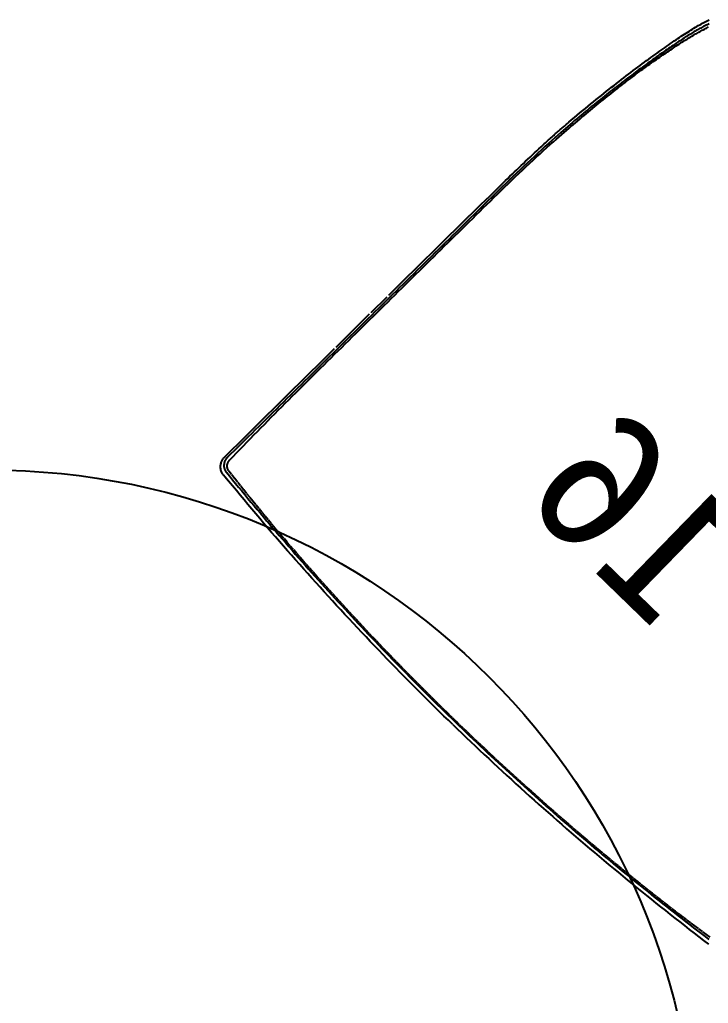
# Model space of a CAD drawing. Header units: millimetres. Extents: x 10479 to 135323, y 879012 to 965592.
# Drawn here: x 50387 to 50874, y 949565 to 950261 of the extents above; entities that cross this region are included whole.
import ezdxf

# ---------------------------------------------------------------- set-up
doc = ezdxf.new("R2010")
doc.units = ezdxf.units.MM
doc.linetypes.add('HIDDEN2', pattern=[4.7625, 3.175, -1.5875])
for name, color, linetype in [('$PEDE', 150, 'Continuous'), ('보루네오', 140, 'Continuous'), ('수입브랜드', 90, 'Continuous')]:
    doc.layers.add(name, color=color, linetype=linetype)

# ---------------------------------------------------------------- blocks, each defined once
blk = doc.blocks.new('테이블_원형테이블_보루네오_Ø1000')
at = {"layer": '보루네오'}
blk.add_circle((277481.17, 640750.93), 500, dxfattribs=at)
blk = doc.blocks.new('의자_회의용의자_스틸케이스_490410C')
at = {"layer": '수입브랜드', "linetype": 'HIDDEN2', "ltscale": 5}
blk.add_line((592.48, 147.55, 0), (592.51, 147.32, 0), dxfattribs=at)
for points in [[(346.44, 123.23), (342.07, 123.25), (337.7, 123.27), (333.34, 123.3), (328.97, 123.35), (324.6, 123.4), (320.23, 123.46), (315.86, 123.54), (311.49, 123.62), (307.13, 123.71), (302.76, 123.82), (298.4, 123.93), (294.03, 124.05), (289.67, 124.18), (285.31, 124.32), (280.95, 124.47), (276.59, 124.63), (272.24, 124.8), (267.89, 124.97), (263.53, 125.16), (259.18, 125.36), (254.83, 125.56), (250.49, 125.78), (246.14, 126), (241.8, 126.23), (237.46, 126.47), (233.12, 126.72), (228.78, 126.98), (224.45, 127.25), (220.12, 127.53), (215.79, 127.81), (211.47, 128.11), (207.15, 128.41), (202.83, 128.72), (198.51, 129.04), (194.2, 129.37), (189.89, 129.71), (185.58, 130.05), (181.27, 130.41), (176.97, 130.77), (172.68, 131.14), (168.38, 131.52), (164.09, 131.91), (159.8, 132.31), (155.52, 132.71), (151.24, 133.12), (146.96, 133.55), (142.69, 133.98), (138.42, 134.42), (134.16, 134.87), (129.9, 135.32), (125.65, 135.79), (121.4, 136.26), (117.15, 136.74), (112.91, 137.24), (108.68, 137.74)], [(346.44, 123.23), (350.81, 123.23), (355.18, 123.23), (359.55, 123.25), (363.92, 123.28), (368.29, 123.31), (372.66, 123.36), (377.03, 123.41), (381.4, 123.48), (385.76, 123.55), (390.13, 123.64), (394.49, 123.73), (398.86, 123.83), (403.22, 123.95), (407.58, 124.07), (411.94, 124.2), (416.3, 124.34), (420.65, 124.49), (425.01, 124.65), (429.36, 124.82), (433.71, 125), (438.06, 125.18), (442.41, 125.38), (446.76, 125.59), (451.1, 125.8), (455.44, 126.02), (459.78, 126.26), (464.12, 126.5), (468.45, 126.75), (472.78, 127.01), (477.11, 127.27), (481.44, 127.55), (485.76, 127.84), (490.08, 128.13), (494.4, 128.43), (498.71, 128.74), (503.03, 129.06), (507.33, 129.39), (511.64, 129.73), (515.94, 130.07), (520.24, 130.42), (524.54, 130.79), (528.83, 131.16), (533.12, 131.54), (537.41, 131.92), (541.69, 132.32), (545.97, 132.72), (550.24, 133.14), (554.51, 133.56), (558.77, 133.99), (563.03, 134.43), (567.29, 134.88), (571.54, 135.33), (575.79, 135.8), (580.03, 136.27), (584.26, 136.76), (585.32, 136.88), (585.85, 136.94), (586.38, 137.01), (586.91, 137.11), (587.43, 137.25), (587.94, 137.42), (588.44, 137.63), (588.93, 137.87), (589.4, 138.13), (589.86, 138.43), (590.3, 138.76), (590.72, 139.11), (591.12, 139.48), (591.5, 139.88), (591.85, 140.29), (592.18, 140.73), (592.49, 141.19), (592.77, 141.66), (593.02, 142.15), (593.25, 142.65), (593.44, 143.16), (593.61, 143.68), (593.75, 144.21), (593.87, 144.75), (593.95, 145.3), (594, 145.84), (594.02, 146.38), (594.02, 147.47), (593.99, 148.56), (593.89, 152.9), (593.72, 161.6), (593.54, 170.29), (593.36, 178.99), (593.18, 187.69), (593, 196.39), (592.82, 205.09), (592.64, 213.8), (592.46, 222.5), (592.27, 231.21), (592.09, 239.91), (591.71, 257.33), (591.52, 266.04), (591.34, 274.75), (590.96, 292.18), (590.59, 309.61), (590.4, 318.33), (590.21, 327.04), (590.01, 335.76), (589.82, 344.49), (589.62, 353.21), (589.52, 357.57), (589.41, 361.93), (589.31, 366.29), (589.21, 370.66), (589.1, 375.02), (589, 379.38), (588.89, 383.75), (588.78, 388.11), (588.67, 392.48), (588.56, 396.84), (588.45, 401.21), (588.34, 405.57), (588.22, 409.94), (588.11, 414.31), (587.99, 418.68), (587.93, 420.87), (587.86, 423.06), (587.8, 425.25), (587.73, 427.45), (587.66, 429.64), (587.59, 431.84), (587.51, 434.03), (587.44, 436.22), (587.36, 438.4), (587.27, 440.58), (587.19, 442.76), (587.1, 444.93), (587.01, 447.09), (586.92, 449.25), (586.82, 451.39), (586.72, 453.53), (586.61, 455.65), (586.5, 457.77), (586.39, 459.87), (586.34, 460.91), (586.28, 461.95), (586.22, 462.99), (586.16, 464.02), (586.1, 465.04), (586.03, 466.05), (585.97, 467.06), (585.91, 468.05), (585.84, 469.03), (585.78, 470), (585.71, 470.96), (585.65, 471.91), (585.58, 472.83), (585.52, 473.75), (585.45, 474.65), (585.39, 475.52), (585.32, 476.38), (585.25, 477.22), (585.19, 478.04), (585.12, 478.85), (585.05, 479.64), (584.99, 480.41), (584.92, 481.16), (584.85, 481.9), (584.79, 482.62), (584.72, 483.32), (584.66, 484.01), (584.59, 484.69), (584.46, 486), (584.2, 488.6), (583.94, 491.17), (583.67, 493.73), (583.4, 496.26), (583.13, 498.77), (582.85, 501.26), (582.58, 503.72), (582.29, 506.16), (582.01, 508.58), (581.72, 510.97), (581.44, 513.34), (581.15, 515.68), (580.85, 518.01), (580.56, 520.3), (580.26, 522.57), (579.96, 524.82), (579.66, 527.05), (579.36, 529.25), (579.06, 531.43), (578.75, 533.58), (578.45, 535.71), (578.14, 537.81), (577.83, 539.89), (577.52, 541.94), (577.21, 543.97), (576.9, 545.98), (576.59, 547.96), (576.28, 549.91), (575.97, 551.84), (575.66, 553.74), (575.34, 555.62), (575.03, 557.47), (574.72, 559.3), (574.4, 561.1), (574.09, 562.88), (573.78, 564.63), (573.47, 566.36), (573.15, 568.06), (572.84, 569.73), (572.53, 571.38), (572.22, 573), (571.92, 574.59), (571.61, 576.16), (571.3, 577.7), (571, 579.22), (570.69, 580.71), (570.39, 582.18), (570.08, 583.62), (569.78, 585.03), (569.47, 586.42), (569.17, 587.78), (568.86, 589.11), (568.56, 590.42), (568.25, 591.7), (567.94, 592.95), (567.63, 594.18), (567.32, 595.38), (567.01, 596.55), (566.7, 597.7), (566.39, 598.84), (566.07, 599.94), (565.76, 601.03), (565.45, 602.1), (565.13, 603.15), (564.82, 604.17), (564.51, 605.18), (564.19, 606.17), (563.88, 607.14)], [(590.03, 147.63), (590.04, 151.15), (590.05, 154.66), (590.06, 158.18), (590.06, 161.69), (590.06, 165.2), (590.06, 168.72), (590.05, 172.23), (590.03, 175.74), (590.01, 179.25), (589.99, 182.76), (589.97, 186.27), (589.94, 189.78), (589.9, 193.29), (589.86, 196.8), (589.82, 200.3), (589.78, 203.81), (589.73, 207.32), (589.68, 210.83), (589.63, 214.34), (589.57, 217.84), (589.51, 221.35), (589.45, 224.86), (589.38, 228.37), (589.32, 231.88), (589.25, 235.38), (589.18, 238.89), (589.11, 242.4), (589.03, 245.91), (588.96, 249.41), (588.88, 252.92), (588.81, 256.43), (588.73, 259.94), (588.65, 263.45), (588.57, 266.95), (588.5, 270.46), (588.42, 273.97), (588.34, 277.48), (588.26, 280.99), (588.18, 284.5), (588.1, 288.01), (588.02, 291.52), (587.95, 295.03), (587.87, 298.54), (587.79, 302.05), (587.71, 305.56), (587.64, 309.07), (587.56, 312.58), (587.48, 316.09), (587.4, 319.61), (587.33, 323.12), (587.25, 326.63), (587.17, 330.15), (587.09, 333.66), (587.01, 337.17), (586.93, 340.69), (586.86, 344.2), (586.78, 347.72), (586.7, 351.23), (586.62, 354.74), (586.54, 358.26), (586.46, 361.77), (586.38, 365.28), (586.31, 368.79), (586.23, 372.31), (586.15, 375.82), (586.07, 379.33), (585.99, 382.85), (585.9, 386.36), (585.82, 389.87), (585.74, 393.38), (585.66, 396.89), (585.57, 400.39), (585.49, 403.9), (585.4, 407.4), (585.31, 410.9), (585.21, 414.4), (585.12, 417.89), (585.01, 421.39), (584.9, 424.88), (584.78, 428.37), (584.65, 431.86), (584.51, 435.35), (584.36, 438.83), (584.19, 442.29), (584.02, 445.74), (583.84, 449.16), (583.64, 452.56), (583.44, 455.9), (583.23, 459.19), (583.02, 462.41), (582.81, 465.54), (582.6, 468.53), (582.39, 471.35), (582.17, 473.99), (581.97, 476.4), (581.76, 478.57), (581.57, 480.65), (581.38, 482.76), (581.19, 484.84), (581, 486.9), (580.81, 488.95), (580.61, 490.98), (580.42, 493), (580.22, 495.01), (580.01, 497), (579.81, 498.98), (579.6, 500.94), (579.39, 502.88), (579.18, 504.81), (578.97, 506.73), (578.76, 508.63), (578.54, 510.51), (578.32, 512.38), (578.1, 514.23), (577.88, 516.07), (577.66, 517.89), (577.43, 519.69), (577.21, 521.49), (576.98, 523.26), (576.74, 525.02), (576.51, 526.77), (576.28, 528.5), (576.04, 530.22), (575.8, 531.91), (575.56, 533.6), (575.32, 535.27), (575.07, 536.92), (574.82, 538.55), (574.57, 540.17), (574.32, 541.78), (574.07, 543.37), (573.82, 544.94), (573.56, 546.5), (573.3, 548.04), (573.04, 549.56), (572.79, 551.07), (572.52, 552.56), (572.26, 554.03), (572, 555.49), (571.74, 556.93), (571.47, 558.36), (571.21, 559.77), (570.94, 561.16), (570.68, 562.53), (570.41, 563.89), (570.15, 565.24), (569.89, 566.56), (569.62, 567.87), (569.36, 569.16), (569.1, 570.44), (568.84, 571.69), (568.58, 572.93), (568.32, 574.16), (568.06, 575.37), (567.8, 576.56), (567.55, 577.73), (567.29, 578.88), (567.03, 580.02), (566.78, 581.14), (566.52, 582.25), (566.26, 583.34), (566, 584.4), (565.74, 585.46), (565.48, 586.49), (565.22, 587.51), (564.96, 588.5), (564.7, 589.48), (564.44, 590.44), (564.18, 591.39), (563.92, 592.32), (563.66, 593.23), (563.4, 594.13), (563.14, 595.01), (562.88, 595.89), (562.63, 596.74), (562.37, 597.59), (562.1, 598.43), (561.84, 599.25), (561.58, 600.06), (561.33, 600.86), (561.08, 601.64), (560.85, 602.41), (560.62, 603.16)], [(561.89, 605.1), (562.15, 604.37), (562.41, 603.62), (562.67, 602.86), (562.92, 602.07), (563.18, 601.27), (563.44, 600.46), (563.7, 599.63), (563.96, 598.8), (564.21, 597.95), (564.47, 597.08), (564.72, 596.21), (564.98, 595.32), (565.24, 594.41), (565.49, 593.49), (565.74, 592.56), (566, 591.6), (566.25, 590.63), (566.5, 589.64), (566.75, 588.63), (567, 587.6), (567.25, 586.55), (567.5, 585.49), (567.74, 584.41), (567.99, 583.3), (568.23, 582.19), (568.47, 581.05), (568.72, 579.9), (568.96, 578.72), (569.2, 577.54), (569.44, 576.33), (569.69, 575.11), (569.93, 573.87), (570.18, 572.62), (570.43, 571.35), (570.68, 570.06), (570.93, 568.76), (571.18, 567.44), (571.44, 566.1), (571.69, 564.75), (571.95, 563.39), (572.2, 562), (572.46, 560.6), (572.71, 559.18), (572.97, 557.75), (573.23, 556.3), (573.48, 554.84), (573.74, 553.36), (574, 551.86), (574.25, 550.35), (574.51, 548.83), (574.77, 547.28), (575.02, 545.72), (575.28, 544.15), (575.53, 542.56), (575.79, 540.96), (576.04, 539.34), (576.3, 537.7), (576.55, 536.05), (576.8, 534.38), (577.05, 532.7), (577.3, 531), (577.54, 529.29), (577.79, 527.56), (578.04, 525.82), (578.28, 524.06), (578.52, 522.28), (578.76, 520.49), (579, 518.69), (579.24, 516.87), (579.47, 515.03), (579.7, 513.18), (579.93, 511.31), (580.16, 509.42), (580.39, 507.52), (580.61, 505.6), (580.83, 503.66), (581.05, 501.71), (581.26, 499.75), (581.48, 497.76), (581.69, 495.76), (581.89, 493.75), (582.1, 491.72), (582.3, 489.68), (582.5, 487.62), (582.69, 485.54), (582.88, 483.44), (583.07, 481.34), (583.25, 479.17), (583.45, 476.78), (583.66, 474.15), (583.87, 471.31), (584.09, 468.3), (584.3, 465.15), (584.51, 461.89), (584.72, 458.56), (584.92, 455.17), (585.11, 451.75), (585.29, 448.3), (585.46, 444.83), (585.61, 441.35), (585.76, 437.86), (585.89, 434.36), (586.02, 430.86), (586.14, 427.36), (586.25, 423.85), (586.35, 420.34), (586.45, 416.83), (586.54, 413.33), (586.63, 409.82), (586.71, 406.32), (586.8, 402.82), (586.88, 399.31), (586.97, 395.81), (587.05, 392.31), (587.13, 388.82), (587.22, 385.32), (587.3, 381.82), (587.38, 378.32), (587.47, 374.82), (587.55, 371.32), (587.63, 367.82), (587.71, 364.32), (587.8, 360.82), (587.88, 357.32), (587.96, 353.82), (588.04, 350.32), (588.12, 346.82), (588.21, 343.32), (588.29, 339.82), (588.37, 336.32), (588.45, 332.82), (588.53, 329.32), (588.61, 325.81), (588.69, 322.31), (588.77, 318.81), (588.85, 315.31), (588.93, 311.81), (589.01, 308.32), (589.09, 304.82), (589.16, 301.32), (589.24, 297.82), (589.32, 294.32), (589.4, 290.83), (589.48, 287.33), (589.55, 283.83), (589.63, 280.34), (589.71, 276.84), (589.78, 273.35), (589.86, 269.85), (589.94, 266.36), (590.01, 262.86), (590.09, 259.37), (590.17, 255.87), (590.24, 252.38), (590.32, 248.88), (590.39, 245.39), (590.47, 241.89), (590.54, 238.4), (590.62, 234.9), (590.69, 231.41), (590.77, 227.92), (590.84, 224.42), (590.92, 220.93), (590.99, 217.43), (591.06, 213.94), (591.14, 210.45), (591.21, 206.95), (591.29, 203.46), (591.36, 199.97), (591.43, 196.47), (591.51, 192.98), (591.58, 189.49), (591.66, 185.99), (591.73, 182.5), (591.8, 179), (591.88, 175.51), (591.95, 172.01), (592.03, 168.52), (592.1, 165.03), (592.18, 161.53), (592.25, 158.03), (592.33, 154.54), (592.4, 151.04), (592.48, 147.55)], [(585.23, 141.64), (585.56, 141.7), (585.88, 141.78), (586.2, 141.89), (586.52, 142.02), (586.83, 142.18), (587.12, 142.35), (587.41, 142.54), (587.69, 142.75), (587.95, 142.98), (588.2, 143.22), (588.44, 143.48), (588.67, 143.75), (588.87, 144.03), (589.07, 144.33), (589.24, 144.63), (589.4, 144.94), (589.55, 145.26), (589.67, 145.59), (589.78, 145.92), (589.87, 146.26), (589.94, 146.6), (589.99, 146.94), (590.02, 147.29), (590.03, 147.63)], [(592.48, 147.55), (592.47, 147.08), (592.44, 146.62), (592.37, 146.16), (592.28, 145.71), (592.16, 145.26), (592.01, 144.81), (591.84, 144.38), (591.64, 143.96), (591.42, 143.55), (591.17, 143.15), (590.9, 142.76), (590.61, 142.4), (590.29, 142.05), (589.95, 141.71), (589.6, 141.4), (589.22, 141.11), (588.83, 140.85), (588.41, 140.6), (587.99, 140.39), (587.55, 140.2), (587.09, 140.04), (586.63, 139.92), (586.16, 139.82), (585.69, 139.76)], [(585.69, 139.76), (582.3, 139.37), (578.91, 138.98), (575.51, 138.6), (572.12, 138.22), (568.71, 137.85), (565.31, 137.48), (561.9, 137.11), (558.49, 136.75), (555.08, 136.39), (551.66, 136.04), (548.24, 135.69), (544.81, 135.35), (541.39, 135.01), (537.96, 134.68), (534.53, 134.35), (531.09, 134.03), (527.65, 133.72), (524.21, 133.41), (520.76, 133.11), (517.31, 132.81), (513.86, 132.52), (510.41, 132.23), (506.95, 131.96), (503.49, 131.68), (500.03, 131.42), (496.57, 131.16), (493.1, 130.9), (489.63, 130.65), (486.16, 130.41), (482.69, 130.18), (479.21, 129.95), (475.74, 129.72), (472.26, 129.51), (468.78, 129.29), (465.3, 129.09), (461.81, 128.89), (458.33, 128.7), (454.84, 128.51), (451.35, 128.33), (447.86, 128.15), (444.37, 127.99), (440.88, 127.82), (437.39, 127.67), (433.89, 127.52), (430.4, 127.37), (426.9, 127.24), (423.4, 127.1), (419.91, 126.98), (416.41, 126.86), (412.91, 126.75), (409.41, 126.64), (405.91, 126.54), (402.41, 126.44), (398.91, 126.36), (395.41, 126.27), (391.91, 126.2), (388.4, 126.13), (384.9, 126.06), (381.4, 126.01), (377.9, 125.96), (374.4, 125.91), (370.9, 125.87), (367.4, 125.84), (363.9, 125.81), (360.4, 125.79), (356.9, 125.78), (353.4, 125.77), (349.9, 125.77), (346.4, 125.77), (342.9, 125.78), (339.4, 125.8), (335.91, 125.82), (332.41, 125.85), (328.91, 125.88), (325.41, 125.93), (321.92, 125.97), (318.42, 126.03), (314.92, 126.09), (311.42, 126.15), (307.93, 126.22), (304.43, 126.3), (300.93, 126.39), (297.43, 126.48), (293.94, 126.57), (290.44, 126.68), (286.94, 126.79), (283.45, 126.9), (279.95, 127.02), (276.45, 127.15), (272.96, 127.28), (269.46, 127.42), (265.97, 127.57), (262.48, 127.72), (258.99, 127.88), (255.49, 128.04), (252, 128.21), (248.51, 128.39), (245.03, 128.57), (241.54, 128.76), (238.05, 128.96), (234.57, 129.16), (231.09, 129.37), (227.61, 129.58), (224.13, 129.8), (220.65, 130.03), (217.17, 130.26), (213.7, 130.49), (210.23, 130.74), (206.76, 130.99), (203.29, 131.25), (199.82, 131.51), (196.36, 131.78), (192.89, 132.05), (189.43, 132.33), (185.98, 132.62), (182.52, 132.91), (179.07, 133.21), (175.62, 133.51), (172.17, 133.83), (168.73, 134.14), (165.29, 134.47), (161.85, 134.79), (158.42, 135.13), (154.99, 135.47), (151.56, 135.82), (148.13, 136.17), (144.71, 136.52), (141.29, 136.88), (137.87, 137.25), (134.46, 137.62), (131.05, 138), (127.64, 138.38), (124.24, 138.76), (120.84, 139.15), (117.44, 139.55), (114.05, 139.94), (110.65, 140.34)]]:
    blk.add_lwpolyline(points, dxfattribs=at)
at = {"layer": '수입브랜드', "linetype": 'HIDDEN2'}
blk.add_lwpolyline([(111.11, 142.14), (114.49, 141.67), (117.87, 141.2), (121.26, 140.75), (124.65, 140.3), (128.04, 139.86), (131.44, 139.43), (134.83, 139.02), (138.24, 138.6), (141.64, 138.2), (145.05, 137.81), (148.46, 137.42), (151.88, 137.05), (155.3, 136.68), (158.72, 136.32), (162.15, 135.96), (165.58, 135.62), (169.01, 135.28), (172.45, 134.95), (175.89, 134.62), (179.33, 134.3), (182.77, 133.99), (186.22, 133.68), (189.67, 133.38), (193.12, 133.08), (196.58, 132.79), (200.03, 132.51), (203.49, 132.24), (206.95, 131.97), (210.42, 131.7), (213.88, 131.45), (217.35, 131.2), (220.82, 130.95), (224.29, 130.72), (227.77, 130.49), (231.24, 130.26), (234.72, 130.05), (238.2, 129.84), (241.68, 129.63), (245.16, 129.43), (248.64, 129.24), (252.13, 129.06), (255.61, 128.88), (259.1, 128.71), (262.58, 128.54), (266.07, 128.38), (269.56, 128.23), (273.05, 128.09), (276.54, 127.95), (280.03, 127.81), (283.52, 127.69), (287.02, 127.57), (290.51, 127.45), (294, 127.35), (297.49, 127.25), (300.99, 127.15), (304.48, 127.06), (307.97, 126.98), (311.47, 126.91), (314.96, 126.84), (318.45, 126.78), (321.95, 126.72), (325.44, 126.67), (328.93, 126.63), (332.43, 126.59), (335.92, 126.57), (339.41, 126.54), (342.91, 126.52), (346.4, 126.51), (349.9, 126.51), (353.39, 126.51), (356.89, 126.52), (360.38, 126.54), (363.88, 126.56), (367.37, 126.59), (370.87, 126.62), (374.37, 126.66), (377.86, 126.71), (381.36, 126.76), (384.86, 126.82), (388.36, 126.89), (391.85, 126.96), (395.35, 127.04), (398.85, 127.13), (402.34, 127.22), (405.84, 127.32), (409.33, 127.43), (412.83, 127.54), (416.32, 127.66), (419.82, 127.78), (423.31, 127.91), (426.8, 128.05), (430.29, 128.2), (433.78, 128.35), (437.27, 128.5), (440.76, 128.67), (444.25, 128.84), (447.73, 129.02), (451.22, 129.2), (454.7, 129.39), (458.18, 129.59), (461.66, 129.79), (465.14, 130), (468.61, 130.21), (472.09, 130.44), (475.56, 130.67), (479.03, 130.9), (482.5, 131.14), (485.97, 131.39), (489.43, 131.65), (492.89, 131.91), (496.35, 132.18), (499.81, 132.45), (503.26, 132.73), (506.72, 133.02), (510.17, 133.31), (513.61, 133.61), (517.06, 133.92), (520.5, 134.23), (523.93, 134.55), (527.37, 134.87), (530.8, 135.21), (534.23, 135.55), (537.65, 135.89), (541.07, 136.25), (544.49, 136.61), (547.9, 136.98), (551.31, 137.36), (554.72, 137.75), (558.12, 138.14), (561.52, 138.55), (564.92, 138.96), (568.31, 139.38), (571.7, 139.82), (575.09, 140.26), (578.47, 140.71), (581.85, 141.17), (585.23, 141.64)], dxfattribs=at)
at = {"layer": '수입브랜드'}
blk.add_text('16', height=100, dxfattribs=at).set_placement((286.63, 270.46))

msp = doc.modelspace()

# ---------------------------------------------------------------- block references
at = {"layer": '$PEDE'}
msp.add_blockref('테이블_원형테이블_보루네오_Ø1000', (-227115.56, 308691.46), dxfattribs=at)
at = {"layer": '수입브랜드', "xscale": -1, "rotation": 315.8395013675672}
msp.add_blockref('의자_회의용의자_스틸케이스_490410C', (50856.17, 949432.5), dxfattribs=at)

doc.saveas('drawing.dxf')
